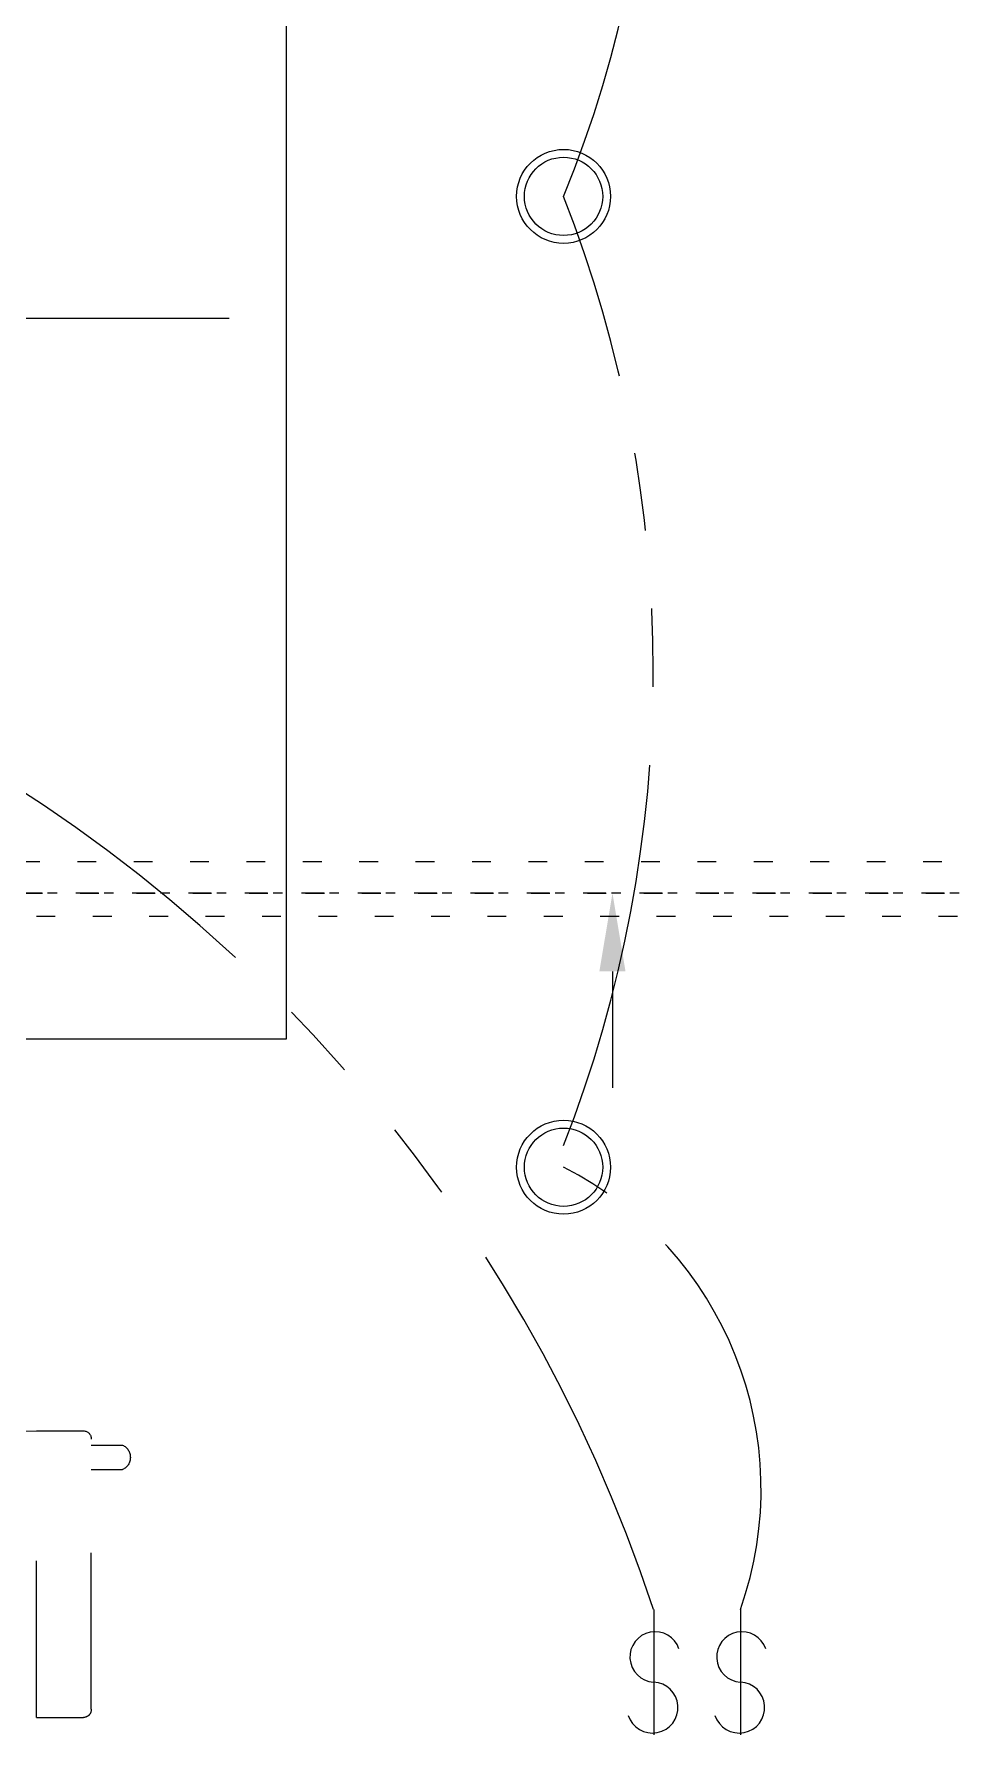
# Model space of a CAD drawing. Header units: inches. Extents: x -28708 to -16583, y 64755 to 66587.
# Drawn here: x -19796.1 to -19737.2, y 66058.5 to 66167.1 of the extents above; entities that cross this region are included whole.
import ezdxf

# ---------------------------------------------------------------- set-up
doc = ezdxf.new("R2010")
doc.units = ezdxf.units.IN
doc.header["$LTSCALE"] = 20
doc.header["$MEASUREMENT"] = 0
for name, pattern in [('Ceter', [20, 6, -3, 2, -3, 6]), ('Dashed Medium', [8, 2, -4, 2]), ('Dashed Small', [4, 1, -2, 1]), ('HIDDEN', [0.375, 0.25, -0.125]), ('PHANTOM', [2.5, 1.25, -0.25, 0.25, -0.25, 0.25, -0.25]), ('Solid', [0])]:
    doc.linetypes.add(name, pattern=pattern)
for name, color, linetype in [('CABINETS', 1, 'Continuous'), ('ELECTRICAL FIXTURES', 1, 'Continuous'), ('ELEVATION LINES', 8, 'HIDDEN'), ('WALL', 5, 'Continuous')]:
    doc.layers.add(name, color=color, linetype=linetype)
for name, color, linetype, lineweight in [('Electrical', 1, 'Continuous', 25), ('FIXTURES_ INTERIOR', 1, 'Continuous', 5), ('SPELECTRIC', 7, 'Continuous', 0), ('SPSHAPE_OUTLINE', 7, 'Continuous', 0), ('SPWALL_OUTLINE', 7, 'Continuous', 0)]:
    doc.layers.add(name, color=color, linetype=linetype, lineweight=lineweight)

# ---------------------------------------------------------------- blocks, each defined once
blk = doc.blocks.new('A$C40F0554F')
at = {"layer": 'FIXTURES_ INTERIOR', "linetype": 'Solid'}
for radius in [3, 2.5]:
    blk.add_circle((3, 3), radius, dxfattribs=at)
blk = doc.blocks.new('A$C0F2D1F17')
at = {"layer": 'FIXTURES_ INTERIOR', "color": 1, "linetype": 'Solid'}
blk.add_line((1.63, 8), (1.63, 0), dxfattribs=at)
for centre, radius, start, end in [((1.72, 4.98), 1.61, 18.6673, 266.5257), ((1.55, 1.75), 1.63, 197.9114, 87.2774)]:
    blk.add_arc(centre, radius, start, end, dxfattribs=at)
blk = doc.blocks.new('A$C5BAE7CA6')
at = {"layer": 'CABINETS', "color": 9, "linetype": 'Solid'}
for p, q in [((132.01, 442.71), (132.01, 531.71)), ((72.02, 442.71), (132.01, 442.71))]:
    blk.add_line(p, q, dxfattribs=at)
at = {"layer": 'FIXTURES_ INTERIOR', "color": 9, "linetype": 'Dashed Small', "ltscale": 0.5}
for p, q in [((116.04, 399.37), (116.04, 417.66)), ((119.04, 417.66), (116.04, 417.66)), ((119.54, 399.89), (119.54, 417.15)), ((119.54, 416.76), (121.54, 416.76)), ((119.54, 415.2), (121.54, 415.2)), ((116.04, 399.37), (119.04, 399.37))]:
    blk.add_line(p, q, dxfattribs=at)
at = {"layer": 'FIXTURES_ INTERIOR', "color": 9, "linetype": 'Dashed Small', "ltscale": 0.375, "extrusion": (0, 0, -1)}
blk.add_ellipse((115.78, 399.29), major_axis=(0, 18.38), ratio=0.963264, start_param=4.660707, end_param=6.297668, dxfattribs=at)
at = {"layer": 'FIXTURES_ INTERIOR', "color": 9, "linetype": 'Dashed Small', "ltscale": 0.5, "extrusion": (0, 0, -1)}
for centre, major_axis, start_param, end_param in [((119.04, 417.15), (0, 0.519), 0, 1.570796), ((121.22, 415.98), (0, 0.843), 0.394791, 2.746802), ((119.04, 399.89), (0, 0.519), 1.570796, 3.141593)]:
    blk.add_ellipse(centre, major_axis=major_axis, ratio=0.963264, start_param=start_param, end_param=end_param, dxfattribs=at)
at = {"layer": 'SPELECTRIC', "color": 9, "linetype": 'ByBlock', "lineweight": -2, "start_tangent": (0, -1), "end_tangent": (0, -1)}
blk.add_spline([(152.82, 447.01), (152.82, 439.58)], degree=3, dxfattribs=at)
at = {"layer": 'SPELECTRIC', "color": 9, "linetype": 'ByBlock', "lineweight": -2}
blk.add_solid([(151.98, 447.01), (152.82, 452.01), (153.65, 447.01)], dxfattribs=at)
at = {"layer": 'SPSHAPE_OUTLINE', "color": 9, "linetype": 'Ceter'}
blk.add_line((8.34, 488.73), (154.97, 488.73), dxfattribs=at)
at = {"layer": 'SPWALL_OUTLINE', "color": 9, "linetype": 'Dashed Medium', "ltscale": 0.03}
for p, q in [((188.25, 454.01), (6.41, 454.01)), ((588, 452.01), (6.41, 452.01)), ((383.64, 450.51), (6.41, 450.51))]:
    blk.add_line(p, q, dxfattribs=at)
at = {"layer": 'SPWALL_OUTLINE', "color": 9, "linetype": 'Dashed Small', "ltscale": 0.03}
blk.add_line((383.75, 452.01), (6.41, 452.01), dxfattribs=at)
at = {"layer": 'WALL', "color": 9, "linetype": 'Dashed Medium', "ltscale": 0.03}
blk.add_line((0.02, 452), (444.02, 452), dxfattribs=at)

msp = doc.modelspace()

# ---------------------------------------------------------------- linework, layer by layer
at = {"layer": 'Electrical', "linetype": 'PHANTOM'}
for centre, radius, start, end in [((-19833.0733, 66185.782), 76.5418, 337.691619, 22.308381), ((-19839.5492, 66126.4228), 83.0177, 338.590075, 21.409925), ((-19850.933, 66035.3268), 99.4274, 18.256262, 64.909591), ((-19772.712, 66074.1693), 23.0625, 340.508728, 63.051109)]:
    msp.add_arc(centre, radius, start, end, dxfattribs=at)

# ---------------------------------------------------------------- block references
at = {"layer": 'ELECTRICAL FIXTURES', "linetype": 'ByBlock', "lineweight": -2}
for name, p in [('A$C40F0554F', (-19765.2603, 66153.7274)), ('A$C40F0554F', (-19765.2602, 66091.7275)), ('A$C0F2D1F17', (-19758.1354, 66058.4742)), ('A$C0F2D1F17', (-19752.5963, 66058.4742))]:
    msp.add_blockref(name, p, dxfattribs=at)
at = {"layer": 'ELEVATION LINES', "color": 6, "linetype": 'ByBlock', "lineweight": -2}
msp.add_blockref('A$C5BAE7CA6', (-19911.9555, 65660.2192), dxfattribs=at)

doc.saveas('drawing.dxf')
